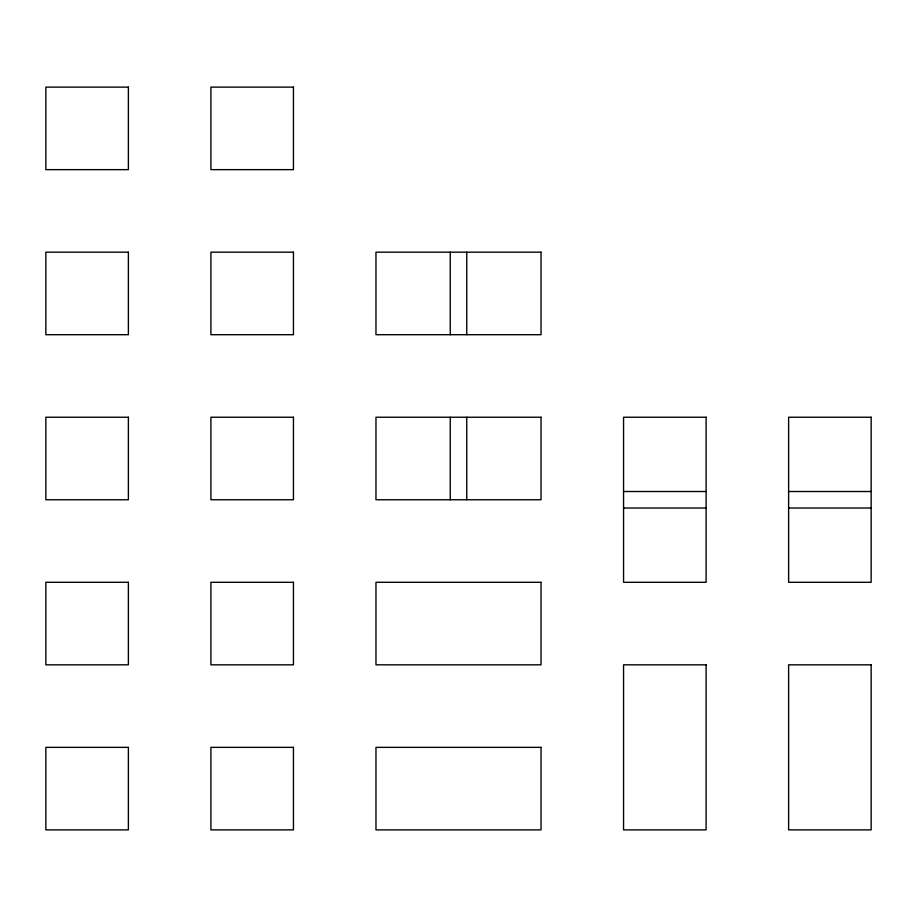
<?xml version="1.0" encoding="UTF-8"?>
<svg xmlns="http://www.w3.org/2000/svg" width="917" height="917" viewBox="0 0 917 917"><rect width="100%" height="100%" fill="white"/><g stroke="black" fill="none" stroke-linecap="round" stroke-linejoin="round"><path stroke-width="1.38" d="M623.56 491.512L706.09 491.512M788.62 491.512L871.15 491.512M623.56 508.018L706.09 508.018M788.62 508.018L871.15 508.018M466.753 252.175L466.753 334.705M466.753 417.235L466.753 499.765M450.247 252.175L450.247 334.705M450.247 417.235L450.247 499.765M128.38 87.115L45.85 87.115L45.85 169.645L128.38 169.645L128.38 87.115M293.44 87.115L210.91 87.115L210.91 169.645L293.44 169.645L293.44 87.115M128.38 252.175L45.85 252.175L45.85 334.705L128.38 334.705L128.38 252.175M293.44 252.175L210.91 252.175L210.91 334.705L293.44 334.705L293.44 252.175M541.03 252.175L375.97 252.175L375.97 334.705L541.03 334.705L541.03 252.175M128.38 417.235L45.85 417.235L45.85 499.765L128.38 499.765L128.38 417.235M293.44 417.235L210.91 417.235L210.91 499.765L293.44 499.765L293.44 417.235M541.03 417.235L375.97 417.235L375.97 499.765L541.03 499.765L541.03 417.235M706.09 417.235L623.56 417.235L623.56 582.295L706.09 582.295L706.09 417.235M871.15 417.235L788.62 417.235L788.62 582.295L871.15 582.295L871.15 417.235M128.38 582.295L45.85 582.295L45.85 664.825L128.38 664.825L128.38 582.295M293.44 582.295L210.91 582.295L210.91 664.825L293.44 664.825L293.44 582.295M541.03 582.295L375.97 582.295L375.97 664.825L541.03 664.825L541.03 582.295M706.09 664.825L623.56 664.825L623.56 829.885L706.09 829.885L706.09 664.825M871.15 664.825L788.62 664.825L788.62 829.885L871.15 829.885L871.15 664.825M128.38 747.355L45.85 747.355L45.85 829.885L128.38 829.885L128.38 747.355M293.44 747.355L210.91 747.355L210.91 829.885L293.44 829.885L293.44 747.355M541.03 747.355L375.97 747.355L375.97 829.885L541.03 829.885L541.03 747.355"/></g></svg>
